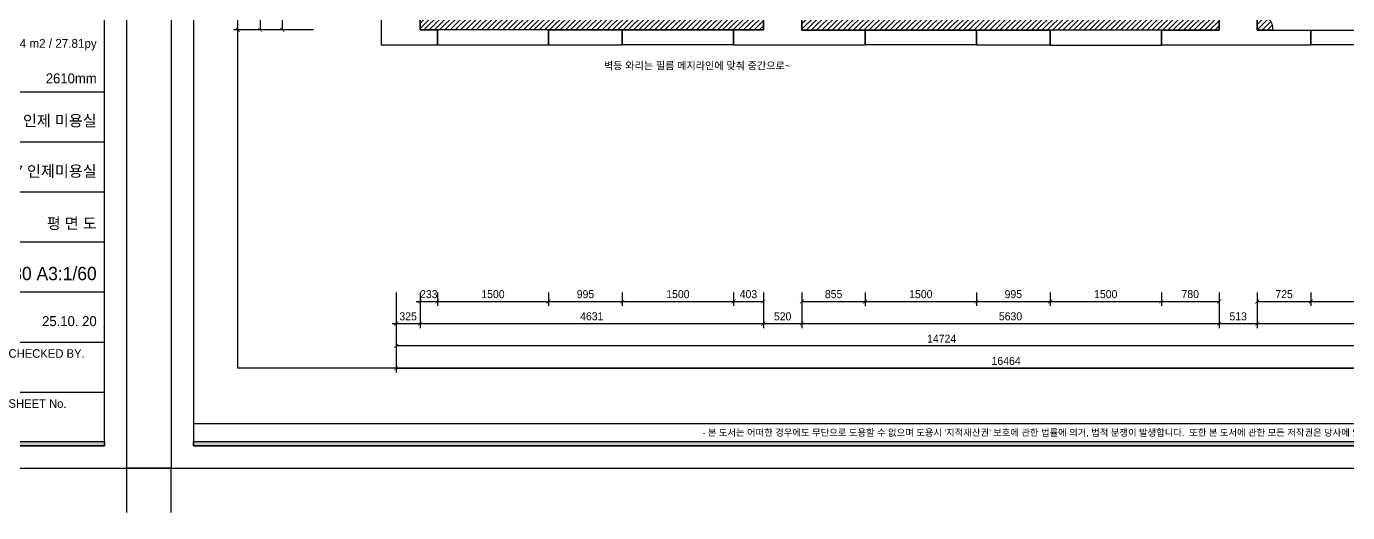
# Model space of a CAD drawing. Header units: millimetres. Extents: x 166504 to 219682, y 69800 to 112988.
# Drawn here: x 190951 to 208777, y 77080 to 83642 of the extents above; entities that cross this region are included whole.
import ezdxf
from ezdxf.enums import TextEntityAlignment as Align

# ---------------------------------------------------------------- set-up
doc = ezdxf.new("R2010")
doc.units = ezdxf.units.MM
doc.header["$LTSCALE"] = 100
doc.header["$PDMODE"] = 3
doc.layers.get('DEFPOINTS').update_dxf_attribs({"color": 248})
for name, color, linetype in [('07-DIM WAL', 5, 'Continuous'), ('C-WALL1', 2, 'Continuous'), ('C-WIN', 4, 'Continuous'), ('E-DIM(OUT)', 1, 'Continuous'), ('F-SYM', 7, 'Continuous'), ('FORM(YOURNAME)-11', 1, 'Continuous'), ('RC-LIGHT', 7, 'Continuous'), ('WAL NEW', 3, 'Continuous')]:
    doc.layers.add(name, color=color, linetype=linetype)
doc.styles.add('YOURNAME', font='HY울릉도M.TTF')
doc.styles.add('코레일둥고', font='Korail_Round_Gothic_Medium.ttf')
doc.dimstyles.new('YOURNAME-60', dxfattribs={"dimscale": 60, "dimtxt": 1.8, "dimasz": 0.9, "dimexe": 1, "dimexo": 3, "dimgap": 0.7, "dimtad": 1, "dimdec": 0, "dimzin": 0, "dimdsep": 46, "dimtxsty": 'YOURNAME', "dimblk": 'ARCHTICK', "dimcen": 0, "dimclrd": 1, "dimclre": 1, "dimclrt": 7, "dimadec": 0, "dimazin": 0, "dimtfac": 1, "dimtdec": 0, "dimtix": 1, "dimtmove": 2, "dimatfit": 3, "dimldrblk": 'ARCHTICK', "dimfxl": 1, "dimtolj": 1, "dimtzin": 0, "dimarcsym": 0})

# ---------------------------------------------------------------- blocks, each defined once
blk = doc.blocks.new('FORM-PLAN')
at = {"layer": 'FORM(YOURNAME)-11'}
h = blk.add_hatch(color=256, dxfattribs=at)
h.dxf.hatch_style = 1
h.paths.add_polyline_path([(-71444, 55115), (10556, 55115), (10556, 54915), (-71444, 54915)])
h.paths.add_polyline_path([(-71444, -2085), (10556, -2085), (10556, -2285), (-71444, -2285)])
at = {"layer": 'DEFPOINTS', "color": 158}
blk.add_line((1346, -1285), (-71444, -1285), dxfattribs=at)
for points in [[(-71444, -2285), (10556, -2285), (10556, 55115), (-71444, 55115)], [(-69444, 53115), (-64, 53115), (-64, 1215), (-69444, 1215)]]:
    blk.add_lwpolyline(points, close=True, dxfattribs=at)
at = {"layer": 'DEFPOINTS', "color": 1}
for points in [[(-72444, -5285), (-72444, -3285), (-74444, -3285)], [(11556, -5285), (11556, -3285), (13556, -3285)]]:
    blk.add_lwpolyline(points, dxfattribs=at)
at = {"layer": 'FORM(YOURNAME)-11', "color": 14}
for p, q in [((1346, 13651), (10556, 13651)), ((1346, 11398), (10556, 11398)), ((1346, 9146), (10556, 9146)), ((1346, 6893), (10556, 6893)), ((1346, 4641), (10556, 4641)), ((1346, 2388), (10556, 2388)), ((1346, 136), (10556, 136))]:
    blk.add_line(p, q, dxfattribs=at)
at = {"layer": 'FORM(YOURNAME)-11', "color": 250}
blk.add_lwpolyline([(-72444, -3285), (11556, -3285), (11556, 56115), (-72444, 56115)], close=True, dxfattribs=at)
at = {"layer": 'FORM(YOURNAME)-11'}
blk.add_lwpolyline([(-71444, -2085), (10556, -2085), (10556, -2285), (-71444, -2285)], close=True, dxfattribs=at)
at = {"layer": 'FORM(YOURNAME)-11', "color": 14, "style": 'YOURNAME'}
for s, height, p in [('CHECKED BY.', 386.14, (6240, 1873)), ('SHEET No.', 386.1, (6240, -379))]:
    blk.add_text(s, height=height, dxfattribs=at).set_placement(p, align=Align.MIDDLE_LEFT)
at = {"layer": 'FORM(YOURNAME)-11', "color": 1, "style": 'YOURNAME'}
blk.add_text("- 본 도서는 어떠한 경우에도 무단으로 도용할 수 없으며 도용시 '지적재산권' 보호에 관한 법률에 의거, 법적 분쟁이 발생합니다.  또한 본 도서에 관한 모든 저작권은 당사에 있습니다. -", height=300, dxfattribs=at).set_placement((-32990, -1685), align=Align.MIDDLE_CENTER)
at = {"layer": 'FORM(YOURNAME)-11', "color": 3, "style": 'YOURNAME'}
for tag, height, p in [('1', 450, (9905, 18188)), ('2', 450, (9905, 17544)), ('3', 450, (9905, 16257)), ('4', 450, (9905, 14326)), ('5', 515, (9905, 12009)), ('6', 515, (9905, 9757)), ('7', 515, (9905, 7504)), ('8', 515, (9905, 5252)), ('9', 515, (9905, 2999)), ('10', 515, (5655, 811)), ('11', 515, (9905, 747)), ('12', 515, (5655, -1441)), ('13', 515, (9905, -1441))]:
    blk.add_attdef(tag, text='', height=height, dxfattribs=at).set_placement(p, align=Align.MIDDLE_RIGHT)
blk = doc.blocks.new('_ArchTick')
at = {"color": 0, "linetype": 'ByBlock', "const_width": 0.15}
blk.add_lwpolyline([(-0.5, -0.5), (0.5, 0.5)], dxfattribs=at)
blk = doc.blocks.new('*D949')
at = {"layer": 'DEFPOINTS', "color": 0}
for p in [(193804, 90045), (195004, 90045), (195004, 83595)]:
    blk.add_point(p, dxfattribs=at)
at = {"layer": 'E-DIM(OUT)', "color": 1, "lineweight": -2}
for p, q in [((194824, 90045), (193744, 90045)), ((193804, 83595), (193804, 90045)), ((194824, 83595), (193744, 83595))]:
    blk.add_line(p, q, dxfattribs=at)
at = {"layer": 'E-DIM(OUT)', "color": 1, "lineweight": -2, "xscale": 54, "yscale": 54, "zscale": 54}
for p, rotation in [((193804, 90045), 90), ((193804, 83595), 270)]:
    blk.add_blockref('_ArchTick', p, dxfattribs=dict(at, rotation=rotation))
at = {"layer": 'E-DIM(OUT)', "color": 7, "insert": (193706, 86820), "char_height": 108, "attachment_point": 5, "rotation": 90, "style": 'YOURNAME'}
blk.add_mtext('\\A1;6450', dxfattribs=at)
blk = doc.blocks.new('*D954')
at = {"layer": 'DEFPOINTS', "color": 0}
for p in [(195004, 85490), (194104, 83595), (195004, 83595)]:
    blk.add_point(p, dxfattribs=at)
at = {"layer": 'E-DIM(OUT)', "color": 1, "lineweight": -2}
for p, q in [((194824, 85490), (194044, 85490)), ((194104, 85490), (194104, 83595)), ((194824, 83595), (194044, 83595))]:
    blk.add_line(p, q, dxfattribs=at)
at = {"layer": 'E-DIM(OUT)', "color": 1, "lineweight": -2, "xscale": 54, "yscale": 54, "zscale": 54}
for p, rotation in [((194104, 85490), 90), ((194104, 83595), 270)]:
    blk.add_blockref('_ArchTick', p, dxfattribs=dict(at, rotation=rotation))
at = {"layer": 'E-DIM(OUT)', "color": 7, "insert": (194006, 84543), "char_height": 108, "attachment_point": 5, "rotation": 90, "style": 'YOURNAME'}
blk.add_mtext('\\A1;1895', dxfattribs=at)
blk = doc.blocks.new('*D955')
at = {"layer": 'DEFPOINTS', "color": 0}
for p in [(194404, 84390), (195004, 84390), (195004, 83595)]:
    blk.add_point(p, dxfattribs=at)
at = {"layer": 'E-DIM(OUT)', "color": 1, "lineweight": -2}
for p, q in [((194824, 84390), (194344, 84390)), ((194404, 83595), (194404, 84390)), ((194824, 83595), (194344, 83595))]:
    blk.add_line(p, q, dxfattribs=at)
at = {"layer": 'E-DIM(OUT)', "color": 1, "lineweight": -2, "xscale": 54, "yscale": 54, "zscale": 54}
for p, rotation in [((194404, 84390), 90), ((194404, 83595), 270)]:
    blk.add_blockref('_ArchTick', p, dxfattribs=dict(at, rotation=rotation))
at = {"layer": 'E-DIM(OUT)', "color": 7, "insert": (194306, 83993), "char_height": 108, "attachment_point": 5, "rotation": 90, "style": 'YOURNAME'}
blk.add_mtext('\\A1;795', dxfattribs=at)
blk = doc.blocks.new('*D957')
at = {"layer": 'DEFPOINTS', "color": 0}
for p in [(195938, 80230), (212402, 80230), (212402, 79030)]:
    blk.add_point(p, dxfattribs=at)
at = {"layer": 'E-DIM(OUT)', "color": 1, "lineweight": -2}
for p, q in [((195938, 80050), (195938, 78970)), ((212402, 80050), (212402, 78970)), ((195938, 79030), (212402, 79030))]:
    blk.add_line(p, q, dxfattribs=at)
at = {"layer": 'E-DIM(OUT)', "color": 1, "lineweight": -2, "xscale": 54, "yscale": 54, "zscale": 54, "rotation": 180}
blk.add_blockref('_ArchTick', (195938, 79030), dxfattribs=at)
at = {"layer": 'E-DIM(OUT)', "color": 1, "lineweight": -2, "xscale": 54, "yscale": 54, "zscale": 54}
blk.add_blockref('_ArchTick', (212402, 79030), dxfattribs=at)
at = {"layer": 'E-DIM(OUT)', "color": 7, "insert": (204170, 79127), "char_height": 108, "attachment_point": 5, "style": 'YOURNAME'}
blk.add_mtext('\\A1;16464', dxfattribs=at)
blk = doc.blocks.new('*D960')
at = {"layer": 'DEFPOINTS', "color": 0}
for p in [(195938, 80230), (210662, 80230), (195938, 79330)]:
    blk.add_point(p, dxfattribs=at)
at = {"layer": 'E-DIM(OUT)', "color": 1, "lineweight": -2}
for p, q in [((195938, 80050), (195938, 79270)), ((210662, 80050), (210662, 79270)), ((210662, 79330), (195938, 79330))]:
    blk.add_line(p, q, dxfattribs=at)
at = {"layer": 'E-DIM(OUT)', "color": 1, "lineweight": -2, "xscale": 54, "yscale": 54, "zscale": 54, "rotation": 180}
blk.add_blockref('_ArchTick', (195938, 79330), dxfattribs=at)
at = {"layer": 'E-DIM(OUT)', "color": 1, "lineweight": -2, "xscale": 54, "yscale": 54, "zscale": 54}
blk.add_blockref('_ArchTick', (210662, 79330), dxfattribs=at)
at = {"layer": 'E-DIM(OUT)', "color": 7, "insert": (203300, 79428), "char_height": 108, "attachment_point": 5, "style": 'YOURNAME'}
blk.add_mtext('\\A1;14724', dxfattribs=at)
blk = doc.blocks.new('*D962')
at = {"layer": 'DEFPOINTS', "color": 0}
for p in [(207557, 80230), (210537, 80230), (207557, 79630)]:
    blk.add_point(p, dxfattribs=at)
at = {"layer": 'E-DIM(OUT)', "color": 1, "lineweight": -2}
for p, q in [((207557, 80050), (207557, 79570)), ((210537, 80050), (210537, 79570)), ((210537, 79630), (207557, 79630))]:
    blk.add_line(p, q, dxfattribs=at)
at = {"layer": 'E-DIM(OUT)', "color": 1, "lineweight": -2, "xscale": 54, "yscale": 54, "zscale": 54, "rotation": 180}
blk.add_blockref('_ArchTick', (207557, 79630), dxfattribs=at)
at = {"layer": 'E-DIM(OUT)', "color": 1, "lineweight": -2, "xscale": 54, "yscale": 54, "zscale": 54}
blk.add_blockref('_ArchTick', (210537, 79630), dxfattribs=at)
at = {"layer": 'E-DIM(OUT)', "color": 7, "insert": (209047, 79729), "char_height": 108, "attachment_point": 5, "style": 'YOURNAME'}
blk.add_mtext('\\A1;2980', dxfattribs=at)
blk = doc.blocks.new('*D963')
at = {"layer": 'DEFPOINTS', "color": 0}
for p in [(207044, 80230), (207557, 80230), (207044, 79630)]:
    blk.add_point(p, dxfattribs=at)
at = {"layer": 'E-DIM(OUT)', "color": 1, "lineweight": -2}
for p, q in [((207044, 80050), (207044, 79570)), ((207557, 80050), (207557, 79570)), ((207557, 79630), (207044, 79630))]:
    blk.add_line(p, q, dxfattribs=at)
at = {"layer": 'E-DIM(OUT)', "color": 1, "lineweight": -2, "xscale": 54, "yscale": 54, "zscale": 54, "rotation": 180}
blk.add_blockref('_ArchTick', (207044, 79630), dxfattribs=at)
at = {"layer": 'E-DIM(OUT)', "color": 1, "lineweight": -2, "xscale": 54, "yscale": 54, "zscale": 54}
blk.add_blockref('_ArchTick', (207557, 79630), dxfattribs=at)
at = {"layer": 'E-DIM(OUT)', "color": 7, "insert": (207301, 79728), "char_height": 108, "attachment_point": 5, "style": 'YOURNAME'}
blk.add_mtext('\\A1;513', dxfattribs=at)
blk = doc.blocks.new('*D964')
at = {"layer": 'DEFPOINTS', "color": 0}
for p in [(201414, 80230), (207044, 80230), (201414, 79630)]:
    blk.add_point(p, dxfattribs=at)
at = {"layer": 'E-DIM(OUT)', "color": 1, "lineweight": -2}
for p, q in [((201414, 80050), (201414, 79570)), ((207044, 80050), (207044, 79570)), ((207044, 79630), (201414, 79630))]:
    blk.add_line(p, q, dxfattribs=at)
at = {"layer": 'E-DIM(OUT)', "color": 1, "lineweight": -2, "xscale": 54, "yscale": 54, "zscale": 54, "rotation": 180}
blk.add_blockref('_ArchTick', (201414, 79630), dxfattribs=at)
at = {"layer": 'E-DIM(OUT)', "color": 1, "lineweight": -2, "xscale": 54, "yscale": 54, "zscale": 54}
blk.add_blockref('_ArchTick', (207044, 79630), dxfattribs=at)
at = {"layer": 'E-DIM(OUT)', "color": 7, "insert": (204229, 79729), "char_height": 108, "attachment_point": 5, "style": 'YOURNAME'}
blk.add_mtext('\\A1;5630', dxfattribs=at)
blk = doc.blocks.new('*D965')
at = {"layer": 'DEFPOINTS', "color": 0}
for p in [(200894, 80230), (201414, 80230), (200894, 79630)]:
    blk.add_point(p, dxfattribs=at)
at = {"layer": 'E-DIM(OUT)', "color": 1, "lineweight": -2}
for p, q in [((200894, 80050), (200894, 79570)), ((201414, 80050), (201414, 79570)), ((201414, 79630), (200894, 79630))]:
    blk.add_line(p, q, dxfattribs=at)
at = {"layer": 'E-DIM(OUT)', "color": 1, "lineweight": -2, "xscale": 54, "yscale": 54, "zscale": 54, "rotation": 180}
blk.add_blockref('_ArchTick', (200894, 79630), dxfattribs=at)
at = {"layer": 'E-DIM(OUT)', "color": 1, "lineweight": -2, "xscale": 54, "yscale": 54, "zscale": 54}
blk.add_blockref('_ArchTick', (201414, 79630), dxfattribs=at)
at = {"layer": 'E-DIM(OUT)', "color": 7, "insert": (201154, 79728), "char_height": 108, "attachment_point": 5, "style": 'YOURNAME'}
blk.add_mtext('\\A1;520', dxfattribs=at)
blk = doc.blocks.new('*D966')
at = {"layer": 'DEFPOINTS', "color": 0}
for p in [(196263, 80230), (200894, 80230), (196263, 79630)]:
    blk.add_point(p, dxfattribs=at)
at = {"layer": 'E-DIM(OUT)', "color": 1, "lineweight": -2}
for p, q in [((196263, 80050), (196263, 79570)), ((200894, 80050), (200894, 79570)), ((200894, 79630), (196263, 79630))]:
    blk.add_line(p, q, dxfattribs=at)
at = {"layer": 'E-DIM(OUT)', "color": 1, "lineweight": -2, "xscale": 54, "yscale": 54, "zscale": 54, "rotation": 180}
blk.add_blockref('_ArchTick', (196263, 79630), dxfattribs=at)
at = {"layer": 'E-DIM(OUT)', "color": 1, "lineweight": -2, "xscale": 54, "yscale": 54, "zscale": 54}
blk.add_blockref('_ArchTick', (200894, 79630), dxfattribs=at)
at = {"layer": 'E-DIM(OUT)', "color": 7, "insert": (198579, 79729), "char_height": 108, "attachment_point": 5, "style": 'YOURNAME'}
blk.add_mtext('\\A1;4631', dxfattribs=at)
blk = doc.blocks.new('*D967')
at = {"layer": 'DEFPOINTS', "color": 0}
for p in [(195938, 80230), (196263, 80230), (195938, 79630)]:
    blk.add_point(p, dxfattribs=at)
at = {"layer": 'E-DIM(OUT)', "color": 1, "lineweight": -2}
for p, q in [((195938, 80050), (195938, 79570)), ((196263, 80050), (196263, 79570)), ((196317, 79630), (195884, 79630))]:
    blk.add_line(p, q, dxfattribs=at)
at = {"layer": 'E-DIM(OUT)', "color": 1, "lineweight": -2, "xscale": 54, "yscale": 54, "zscale": 54}
blk.add_blockref('_ArchTick', (195938, 79630), dxfattribs=at)
at = {"layer": 'E-DIM(OUT)', "color": 1, "lineweight": -2, "xscale": 54, "yscale": 54, "zscale": 54, "rotation": 180}
blk.add_blockref('_ArchTick', (196263, 79630), dxfattribs=at)
at = {"layer": 'E-DIM(OUT)', "color": 7, "insert": (196101, 79728), "char_height": 108, "attachment_point": 5, "style": 'YOURNAME'}
blk.add_mtext('\\A1;325', dxfattribs=at)
blk = doc.blocks.new('*D968')
at = {"layer": 'DEFPOINTS', "color": 0}
for p in [(196263, 80230), (196496, 80230), (196496, 79930)]:
    blk.add_point(p, dxfattribs=at)
at = {"layer": 'E-DIM(OUT)', "color": 1, "lineweight": -2}
for p, q in [((196263, 80050), (196263, 79870)), ((196496, 80050), (196496, 79870)), ((196209, 79930), (196550, 79930))]:
    blk.add_line(p, q, dxfattribs=at)
at = {"layer": 'E-DIM(OUT)', "color": 1, "lineweight": -2, "xscale": 54, "yscale": 54, "zscale": 54}
blk.add_blockref('_ArchTick', (196263, 79930), dxfattribs=at)
at = {"layer": 'E-DIM(OUT)', "color": 1, "lineweight": -2, "xscale": 54, "yscale": 54, "zscale": 54, "rotation": 180}
blk.add_blockref('_ArchTick', (196496, 79930), dxfattribs=at)
at = {"layer": 'E-DIM(OUT)', "color": 7, "insert": (196380, 80028), "char_height": 108, "attachment_point": 5, "style": 'YOURNAME'}
blk.add_mtext('\\A1;233', dxfattribs=at)
blk = doc.blocks.new('*D969')
at = {"layer": 'DEFPOINTS', "color": 0}
for p in [(196496, 80230), (197996, 80230), (197996, 79930)]:
    blk.add_point(p, dxfattribs=at)
at = {"layer": 'E-DIM(OUT)', "color": 1, "lineweight": -2}
for p, q in [((196496, 80050), (196496, 79870)), ((197996, 80050), (197996, 79870)), ((196496, 79930), (197996, 79930))]:
    blk.add_line(p, q, dxfattribs=at)
at = {"layer": 'E-DIM(OUT)', "color": 1, "lineweight": -2, "xscale": 54, "yscale": 54, "zscale": 54, "rotation": 180}
blk.add_blockref('_ArchTick', (196496, 79930), dxfattribs=at)
at = {"layer": 'E-DIM(OUT)', "color": 1, "lineweight": -2, "xscale": 54, "yscale": 54, "zscale": 54}
blk.add_blockref('_ArchTick', (197996, 79930), dxfattribs=at)
at = {"layer": 'E-DIM(OUT)', "color": 7, "insert": (197246, 80028), "char_height": 108, "attachment_point": 5, "style": 'YOURNAME'}
blk.add_mtext('\\A1;1500', dxfattribs=at)
blk = doc.blocks.new('*D970')
at = {"layer": 'DEFPOINTS', "color": 0}
for p in [(197996, 80230), (198991, 80230), (198991, 79930)]:
    blk.add_point(p, dxfattribs=at)
at = {"layer": 'E-DIM(OUT)', "color": 1, "lineweight": -2}
for p, q in [((197996, 80050), (197996, 79870)), ((198991, 80050), (198991, 79870)), ((197996, 79930), (198991, 79930))]:
    blk.add_line(p, q, dxfattribs=at)
at = {"layer": 'E-DIM(OUT)', "color": 1, "lineweight": -2, "xscale": 54, "yscale": 54, "zscale": 54, "rotation": 180}
blk.add_blockref('_ArchTick', (197996, 79930), dxfattribs=at)
at = {"layer": 'E-DIM(OUT)', "color": 1, "lineweight": -2, "xscale": 54, "yscale": 54, "zscale": 54}
blk.add_blockref('_ArchTick', (198991, 79930), dxfattribs=at)
at = {"layer": 'E-DIM(OUT)', "color": 7, "insert": (198494, 80028), "char_height": 108, "attachment_point": 5, "style": 'YOURNAME'}
blk.add_mtext('\\A1;995', dxfattribs=at)
blk = doc.blocks.new('*D971')
at = {"layer": 'DEFPOINTS', "color": 0}
for p in [(198991, 80230), (200491, 80230), (200491, 79930)]:
    blk.add_point(p, dxfattribs=at)
at = {"layer": 'E-DIM(OUT)', "color": 1, "lineweight": -2}
for p, q in [((198991, 80050), (198991, 79870)), ((200491, 80050), (200491, 79870)), ((198991, 79930), (200491, 79930))]:
    blk.add_line(p, q, dxfattribs=at)
at = {"layer": 'E-DIM(OUT)', "color": 1, "lineweight": -2, "xscale": 54, "yscale": 54, "zscale": 54, "rotation": 180}
blk.add_blockref('_ArchTick', (198991, 79930), dxfattribs=at)
at = {"layer": 'E-DIM(OUT)', "color": 1, "lineweight": -2, "xscale": 54, "yscale": 54, "zscale": 54}
blk.add_blockref('_ArchTick', (200491, 79930), dxfattribs=at)
at = {"layer": 'E-DIM(OUT)', "color": 7, "insert": (199741, 80028), "char_height": 108, "attachment_point": 5, "style": 'YOURNAME'}
blk.add_mtext('\\A1;1500', dxfattribs=at)
blk = doc.blocks.new('*D972')
at = {"layer": 'DEFPOINTS', "color": 0}
for p in [(200491, 80230), (200894, 80230), (200894, 79930)]:
    blk.add_point(p, dxfattribs=at)
at = {"layer": 'E-DIM(OUT)', "color": 1, "lineweight": -2}
for p, q in [((200491, 80050), (200491, 79870)), ((200894, 80050), (200894, 79870)), ((200491, 79930), (200894, 79930))]:
    blk.add_line(p, q, dxfattribs=at)
at = {"layer": 'E-DIM(OUT)', "color": 1, "lineweight": -2, "xscale": 54, "yscale": 54, "zscale": 54, "rotation": 180}
blk.add_blockref('_ArchTick', (200491, 79930), dxfattribs=at)
at = {"layer": 'E-DIM(OUT)', "color": 1, "lineweight": -2, "xscale": 54, "yscale": 54, "zscale": 54}
blk.add_blockref('_ArchTick', (200894, 79930), dxfattribs=at)
at = {"layer": 'E-DIM(OUT)', "color": 7, "insert": (200693, 80028), "char_height": 108, "attachment_point": 5, "style": 'YOURNAME'}
blk.add_mtext('\\A1;403', dxfattribs=at)
blk = doc.blocks.new('*D973')
at = {"layer": 'DEFPOINTS', "color": 0}
for p in [(201414, 80230), (202269, 80230), (202269, 79930)]:
    blk.add_point(p, dxfattribs=at)
at = {"layer": 'E-DIM(OUT)', "color": 1, "lineweight": -2}
for p, q in [((201414, 80050), (201414, 79870)), ((202269, 80050), (202269, 79870)), ((201414, 79930), (202269, 79930))]:
    blk.add_line(p, q, dxfattribs=at)
at = {"layer": 'E-DIM(OUT)', "color": 1, "lineweight": -2, "xscale": 54, "yscale": 54, "zscale": 54, "rotation": 180}
blk.add_blockref('_ArchTick', (201414, 79930), dxfattribs=at)
at = {"layer": 'E-DIM(OUT)', "color": 1, "lineweight": -2, "xscale": 54, "yscale": 54, "zscale": 54}
blk.add_blockref('_ArchTick', (202269, 79930), dxfattribs=at)
at = {"layer": 'E-DIM(OUT)', "color": 7, "insert": (201842, 80028), "char_height": 108, "attachment_point": 5, "style": 'YOURNAME'}
blk.add_mtext('\\A1;855', dxfattribs=at)
blk = doc.blocks.new('*D974')
at = {"layer": 'DEFPOINTS', "color": 0}
for p in [(202269, 80230), (203769, 80230), (203769, 79930)]:
    blk.add_point(p, dxfattribs=at)
at = {"layer": 'E-DIM(OUT)', "color": 1, "lineweight": -2}
for p, q in [((202269, 80050), (202269, 79870)), ((203769, 80050), (203769, 79870)), ((202269, 79930), (203769, 79930))]:
    blk.add_line(p, q, dxfattribs=at)
at = {"layer": 'E-DIM(OUT)', "color": 1, "lineweight": -2, "xscale": 54, "yscale": 54, "zscale": 54, "rotation": 180}
blk.add_blockref('_ArchTick', (202269, 79930), dxfattribs=at)
at = {"layer": 'E-DIM(OUT)', "color": 1, "lineweight": -2, "xscale": 54, "yscale": 54, "zscale": 54}
blk.add_blockref('_ArchTick', (203769, 79930), dxfattribs=at)
at = {"layer": 'E-DIM(OUT)', "color": 7, "insert": (203019, 80028), "char_height": 108, "attachment_point": 5, "style": 'YOURNAME'}
blk.add_mtext('\\A1;1500', dxfattribs=at)
blk = doc.blocks.new('*D975')
at = {"layer": 'DEFPOINTS', "color": 0}
for p in [(203769, 80230), (204764, 80230), (204764, 79930)]:
    blk.add_point(p, dxfattribs=at)
at = {"layer": 'E-DIM(OUT)', "color": 1, "lineweight": -2}
for p, q in [((203769, 80050), (203769, 79870)), ((204764, 80050), (204764, 79870)), ((203769, 79930), (204764, 79930))]:
    blk.add_line(p, q, dxfattribs=at)
at = {"layer": 'E-DIM(OUT)', "color": 1, "lineweight": -2, "xscale": 54, "yscale": 54, "zscale": 54, "rotation": 180}
blk.add_blockref('_ArchTick', (203769, 79930), dxfattribs=at)
at = {"layer": 'E-DIM(OUT)', "color": 1, "lineweight": -2, "xscale": 54, "yscale": 54, "zscale": 54}
blk.add_blockref('_ArchTick', (204764, 79930), dxfattribs=at)
at = {"layer": 'E-DIM(OUT)', "color": 7, "insert": (204267, 80028), "char_height": 108, "attachment_point": 5, "style": 'YOURNAME'}
blk.add_mtext('\\A1;995', dxfattribs=at)
blk = doc.blocks.new('*D976')
at = {"layer": 'DEFPOINTS', "color": 0}
for p in [(204764, 80230), (206264, 80230), (206264, 79930)]:
    blk.add_point(p, dxfattribs=at)
at = {"layer": 'E-DIM(OUT)', "color": 1, "lineweight": -2}
for p, q in [((204764, 80050), (204764, 79870)), ((206264, 80050), (206264, 79870)), ((204764, 79930), (206264, 79930))]:
    blk.add_line(p, q, dxfattribs=at)
at = {"layer": 'E-DIM(OUT)', "color": 1, "lineweight": -2, "xscale": 54, "yscale": 54, "zscale": 54, "rotation": 180}
blk.add_blockref('_ArchTick', (204764, 79930), dxfattribs=at)
at = {"layer": 'E-DIM(OUT)', "color": 1, "lineweight": -2, "xscale": 54, "yscale": 54, "zscale": 54}
blk.add_blockref('_ArchTick', (206264, 79930), dxfattribs=at)
at = {"layer": 'E-DIM(OUT)', "color": 7, "insert": (205514, 80028), "char_height": 108, "attachment_point": 5, "style": 'YOURNAME'}
blk.add_mtext('\\A1;1500', dxfattribs=at)
blk = doc.blocks.new('*D977')
at = {"layer": 'DEFPOINTS', "color": 0}
for p in [(206264, 80230), (207044, 80230), (207044, 79930)]:
    blk.add_point(p, dxfattribs=at)
at = {"layer": 'E-DIM(OUT)', "color": 1, "lineweight": -2}
for p, q in [((206264, 80050), (206264, 79870)), ((207044, 80050), (207044, 79870)), ((206264, 79930), (207044, 79930))]:
    blk.add_line(p, q, dxfattribs=at)
at = {"layer": 'E-DIM(OUT)', "color": 1, "lineweight": -2, "xscale": 54, "yscale": 54, "zscale": 54, "rotation": 180}
blk.add_blockref('_ArchTick', (206264, 79930), dxfattribs=at)
at = {"layer": 'E-DIM(OUT)', "color": 1, "lineweight": -2, "xscale": 54, "yscale": 54, "zscale": 54}
blk.add_blockref('_ArchTick', (207044, 79930), dxfattribs=at)
at = {"layer": 'E-DIM(OUT)', "color": 7, "insert": (206654, 80029), "char_height": 108, "attachment_point": 5, "style": 'YOURNAME'}
blk.add_mtext('\\A1;780', dxfattribs=at)
blk = doc.blocks.new('*D978')
at = {"layer": 'DEFPOINTS', "color": 0}
for p in [(207557, 80230), (208282, 80230), (208282, 79930)]:
    blk.add_point(p, dxfattribs=at)
at = {"layer": 'E-DIM(OUT)', "color": 1, "lineweight": -2}
for p, q in [((207557, 80050), (207557, 79870)), ((208282, 80050), (208282, 79870)), ((207557, 79930), (208282, 79930))]:
    blk.add_line(p, q, dxfattribs=at)
at = {"layer": 'E-DIM(OUT)', "color": 1, "lineweight": -2, "xscale": 54, "yscale": 54, "zscale": 54, "rotation": 180}
blk.add_blockref('_ArchTick', (207557, 79930), dxfattribs=at)
at = {"layer": 'E-DIM(OUT)', "color": 1, "lineweight": -2, "xscale": 54, "yscale": 54, "zscale": 54}
blk.add_blockref('_ArchTick', (208282, 79930), dxfattribs=at)
at = {"layer": 'E-DIM(OUT)', "color": 7, "insert": (207920, 80028), "char_height": 108, "attachment_point": 5, "style": 'YOURNAME'}
blk.add_mtext('\\A1;725', dxfattribs=at)
blk = doc.blocks.new('*D979')
at = {"layer": 'DEFPOINTS', "color": 0}
for p in [(208282, 80230), (209782, 80230), (209782, 79930)]:
    blk.add_point(p, dxfattribs=at)
at = {"layer": 'E-DIM(OUT)', "color": 1, "lineweight": -2}
for p, q in [((208282, 80050), (208282, 79870)), ((209782, 80050), (209782, 79870)), ((208282, 79930), (209782, 79930))]:
    blk.add_line(p, q, dxfattribs=at)
at = {"layer": 'E-DIM(OUT)', "color": 1, "lineweight": -2, "xscale": 54, "yscale": 54, "zscale": 54, "rotation": 180}
blk.add_blockref('_ArchTick', (208282, 79930), dxfattribs=at)
at = {"layer": 'E-DIM(OUT)', "color": 1, "lineweight": -2, "xscale": 54, "yscale": 54, "zscale": 54}
blk.add_blockref('_ArchTick', (209782, 79930), dxfattribs=at)
at = {"layer": 'E-DIM(OUT)', "color": 7, "insert": (209032, 80028), "char_height": 108, "attachment_point": 5, "style": 'YOURNAME'}
blk.add_mtext('\\A1;1500', dxfattribs=at)
blk = doc.blocks.new('VUDAUSEH')
at = {"layer": 'C-WALL1'}
for points in [[(164884, 107641), (164884, 105546), (165642, 105546)], [(165084, 107641), (164884, 107641), (165084, 107641), (165084, 106541), (165409, 106541), (165409, 105746), (165642, 105746), (165642, 105546), (165642, 105746)], [(169637, 105746), (169637, 105546), (169637, 105746), (170040, 105746), (170040, 105951), (170560, 105951), (170560, 105741), (171415, 105741), (171415, 105541), (171415, 105741)], [(175410, 105741), (175410, 105541), (175410, 105741), (176190, 105741), (176190, 105946), (176703, 105946), (176703, 105741), (177428, 105741), (177428, 105546), (177428, 105741)], [(167142, 105746), (167142, 105546), (167142, 105746), (168137, 105746), (168137, 105546), (168137, 105746)], [(172915, 105741), (172915, 105541), (172915, 105741), (173910, 105741), (173910, 105541), (173910, 105741)], [(167142, 105546), (168137, 105546)], [(169637, 105546), (171415, 105546)], [(172915, 105546), (173910, 105546)], [(175410, 105546), (177428, 105546)]]:
    blk.add_lwpolyline(points, dxfattribs=at)
at = {"layer": 'C-WIN'}
for points in [[(167142, 105746), (165642, 105746), (165642, 105546), (167142, 105546)], [(169637, 105546), (168137, 105546), (168137, 105746), (169637, 105746)], [(172915, 105546), (171415, 105546), (171415, 105741), (172915, 105741)], [(175410, 105741), (173910, 105741), (173910, 105541), (175410, 105541)], [(178928, 105546), (177428, 105546), (177428, 105741), (178928, 105741)]]:
    blk.add_lwpolyline(points, close=True, dxfattribs=at)
blk = doc.blocks.new('CJSWJDHE')
at = {"layer": 'WAL NEW'}
h = blk.add_hatch(dxfattribs=at)
h.set_pattern_fill('_USER', color=256, scale=50, angle=45, pattern_type=0)
h.set_pattern_definition([(45, (25800, -15), (-35.355339, 35.355339), [])])
h.paths.add_polyline_path([(207766, 83590), (207557, 83590), (207557, 83795), (207044, 83795), (207044, 83590), (201414, 83590), (201414, 83800), (200894, 83800), (200894, 83595), (196263, 83595), (196263, 83809), (207566, 83809, -0.414214), (207766, 83609)])
h.paths.add_polyline_path([(205768, 84106), (205768, 84293), (205915, 84293), (205915, 84106)], flags=9)
h.paths.add_polyline_path([(196125, 83599), (196125, 83805), (196271, 83805), (196271, 83599)], flags=9)
h.paths.add_polyline_path([(196124, 84004), (196124, 84196), (196271, 84196), (196271, 84004)], flags=9)
h.paths.add_polyline_path([(197665, 83949), (197936, 83949), (197936, 83802), (197665, 83802)], flags=9)
blk.add_lwpolyline([(207766, 83590), (207557, 83590), (207557, 83795), (207044, 83795), (207044, 83590), (201414, 83590), (201414, 83800), (200894, 83800), (200894, 83595), (196263, 83595), (196263, 83809), (207566, 83809, -0.414214), (207766, 83609), (207766, 83590)], format="xyb", dxfattribs=at)
blk.add_blockref('VUDAUSEH', (30854, -22151))

msp = doc.modelspace()

# ---------------------------------------------------------------- block references
at = {"layer": '07-DIM WAL'}
msp.add_blockref('CJSWJDHE', (0, 0), dxfattribs=at)
at = {"layer": 'F-SYM'}
ref = msp.add_blockref('FORM-PLAN', (188837.6, 78665.7), dxfattribs=dict(at, xscale=0.3, yscale=0.3, zscale=0.3))
ref.add_attrib('4', '2610mm', dxfattribs={"layer": 'FORM(YOURNAME)-11', "color": 3, "height": 135, "style": 'YOURNAME'}).set_placement((191899.2, 82941.1), align=Align.MIDDLE_RIGHT)
ref.add_attrib('3', '91.94 m2 / 27.81py', dxfattribs={"layer": 'FORM(YOURNAME)-11', "color": 3, "height": 120, "style": 'YOURNAME'}).set_placement((191899.2, 83413.5), align=Align.MIDDLE_RIGHT)
ref.add_attrib('5', '인제 미용실', dxfattribs={"layer": 'FORM(YOURNAME)-11', "color": 3, "height": 150, "style": 'YOURNAME'}).set_placement((191899.2, 82369.8), align=Align.MIDDLE_RIGHT)
ref.add_attrib('6', '삼성로 117 인제미용실', dxfattribs={"layer": 'FORM(YOURNAME)-11', "color": 3, "height": 150, "style": 'YOURNAME'}).set_placement((191899.2, 81689.1), align=Align.MIDDLE_RIGHT)
ref.add_attrib('7', '평 면 도', dxfattribs={"layer": 'FORM(YOURNAME)-11', "color": 3, "height": 150, "style": 'YOURNAME'}).set_placement((191899.2, 80983.6), align=Align.MIDDLE_RIGHT)
ref.add_attrib('8', 'A1:1/30 A3:1/60', dxfattribs={"layer": 'FORM(YOURNAME)-11', "color": 3, "height": 180, "style": 'YOURNAME'}).set_placement((191899.2, 80307.1), align=Align.MIDDLE_RIGHT)
ref.add_attrib('9', '25.10. 20', dxfattribs={"layer": 'FORM(YOURNAME)-11', "color": 3, "height": 135, "style": 'YOURNAME'}).set_placement((191899.2, 79664.2), align=Align.MIDDLE_RIGHT)
at = {"layer": 'F-SYM', "xscale": 0.3, "yscale": 0.3, "zscale": 0.3}
msp.add_blockref('FORM-PLAN', (214637.6, 78665.7), dxfattribs=at)

# ---------------------------------------------------------------- texts
at = {"layer": 'RC-LIGHT', "color": 140, "style": '코레일둥고'}
msp.add_text('벽등 와리는 필름 메지라인에 맞춰 중간으로~', height=100, dxfattribs=at).set_placement((198743.2, 83162.2), align=Align.TOP_LEFT)

# ---------------------------------------------------------------- dimensions: what is measured, and where the dimension line sits
at = {"layer": 'E-DIM(OUT)'}
for base, p1, p2, picture, middle in [((193804.4, 90045.3), (195004.4, 83595.3), (195004.4, 90045.3), '*D949', (193706.2, 86820.3)), ((194104.4, 83595.3), (195004.4, 85490.3), (195004.4, 83595.3), '*D954', (194006.2, 84542.8)), ((194404.4, 84390.3), (195004.4, 83595.3), (195004.4, 84390.3), '*D955', (194306.3, 83992.8))]:
    dim = msp.add_linear_dim(base=base, p1=p1, p2=p2, angle=90, dimstyle='YOURNAME-60', dxfattribs=at)
    dim.commit()
    dim.dimension.update_dxf_attribs({"geometry": picture, "text_midpoint": middle})
for base, p1, p2, picture, middle in [((195938.4, 79630.3), (196263.4, 80230.3), (195938.4, 80230.3), '*D967', (196100.9, 79728.5)), ((196263.4, 79630.3), (200894.4, 80230.3), (196263.4, 80230.3), '*D966', (198578.9, 79728.5)), ((197996.4, 79930.3), (196496.4, 80230.3), (197996.4, 80230.3), '*D969', (197246.4, 80028.5)), ((198991.4, 79930.3), (197996.4, 80230.3), (198991.4, 80230.3), '*D970', (198493.9, 80028.4)), ((200491.4, 79930.3), (198991.4, 80230.3), (200491.4, 80230.3), '*D971', (199741.4, 80028.5)), ((200894.4, 79930.3), (200491.4, 80230.3), (200894.4, 80230.3), '*D972', (200692.9, 80028.5)), ((200894.4, 79630.3), (201414.4, 80230.3), (200894.4, 80230.3), '*D965', (201154.4, 79728.5)), ((201414.4, 79630.3), (207044.4, 80230.3), (201414.4, 80230.3), '*D964', (204229.4, 79728.5)), ((203769.4, 79930.3), (202269.4, 80230.3), (203769.4, 80230.3), '*D974', (203019.4, 80028.5)), ((204764.4, 79930.3), (203769.4, 80230.3), (204764.4, 80230.3), '*D975', (204266.9, 80028.4)), ((206264.4, 79930.3), (204764.4, 80230.3), (206264.4, 80230.3), '*D976', (205514.4, 80028.5)), ((207044.4, 79930.3), (206264.4, 80230.3), (207044.4, 80230.3), '*D977', (206654.4, 80028.5)), ((209782.4, 79930.3), (208282.4, 80230.3), (209782.4, 80230.3), '*D979', (209032.4, 80028.5))]:
    dim = msp.add_linear_dim(base=base, p1=p1, p2=p2, dimstyle='YOURNAME-60', override={"dimtmove": 2}, dxfattribs=at)
    dim.commit()
    dim.dimension.update_dxf_attribs({"geometry": picture, "text_midpoint": middle})
for base, p1, p2, picture, middle in [((212402.4, 79030.3), (195938.4, 80230.3), (212402.4, 80230.3), '*D957', (204170.4, 79127.5)), ((195938.4, 79330.3), (210662.4, 80230.3), (195938.4, 80230.3), '*D960', (203300.4, 79427.5)), ((196496.4, 79930.3), (196263.4, 80230.3), (196496.4, 80230.3), '*D968', (196379.9, 80028.5)), ((202269.4, 79930.3), (201414.4, 80230.3), (202269.4, 80230.3), '*D973', (201841.9, 80028.5)), ((207044.4, 79630.3), (207557.4, 80230.3), (207044.4, 80230.3), '*D963', (207300.9, 79728.5)), ((207557.4, 79630.3), (210537.4, 80230.3), (207557.4, 80230.3), '*D962', (209047.4, 79728.5)), ((208282.4, 79930.3), (207557.4, 80230.3), (208282.4, 80230.3), '*D978', (207919.9, 80028.3))]:
    dim = msp.add_linear_dim(base=base, p1=p1, p2=p2, dimstyle='YOURNAME-60', dxfattribs=at)
    dim.commit()
    dim.dimension.update_dxf_attribs({"geometry": picture, "text_midpoint": middle})

doc.saveas('drawing.dxf')
